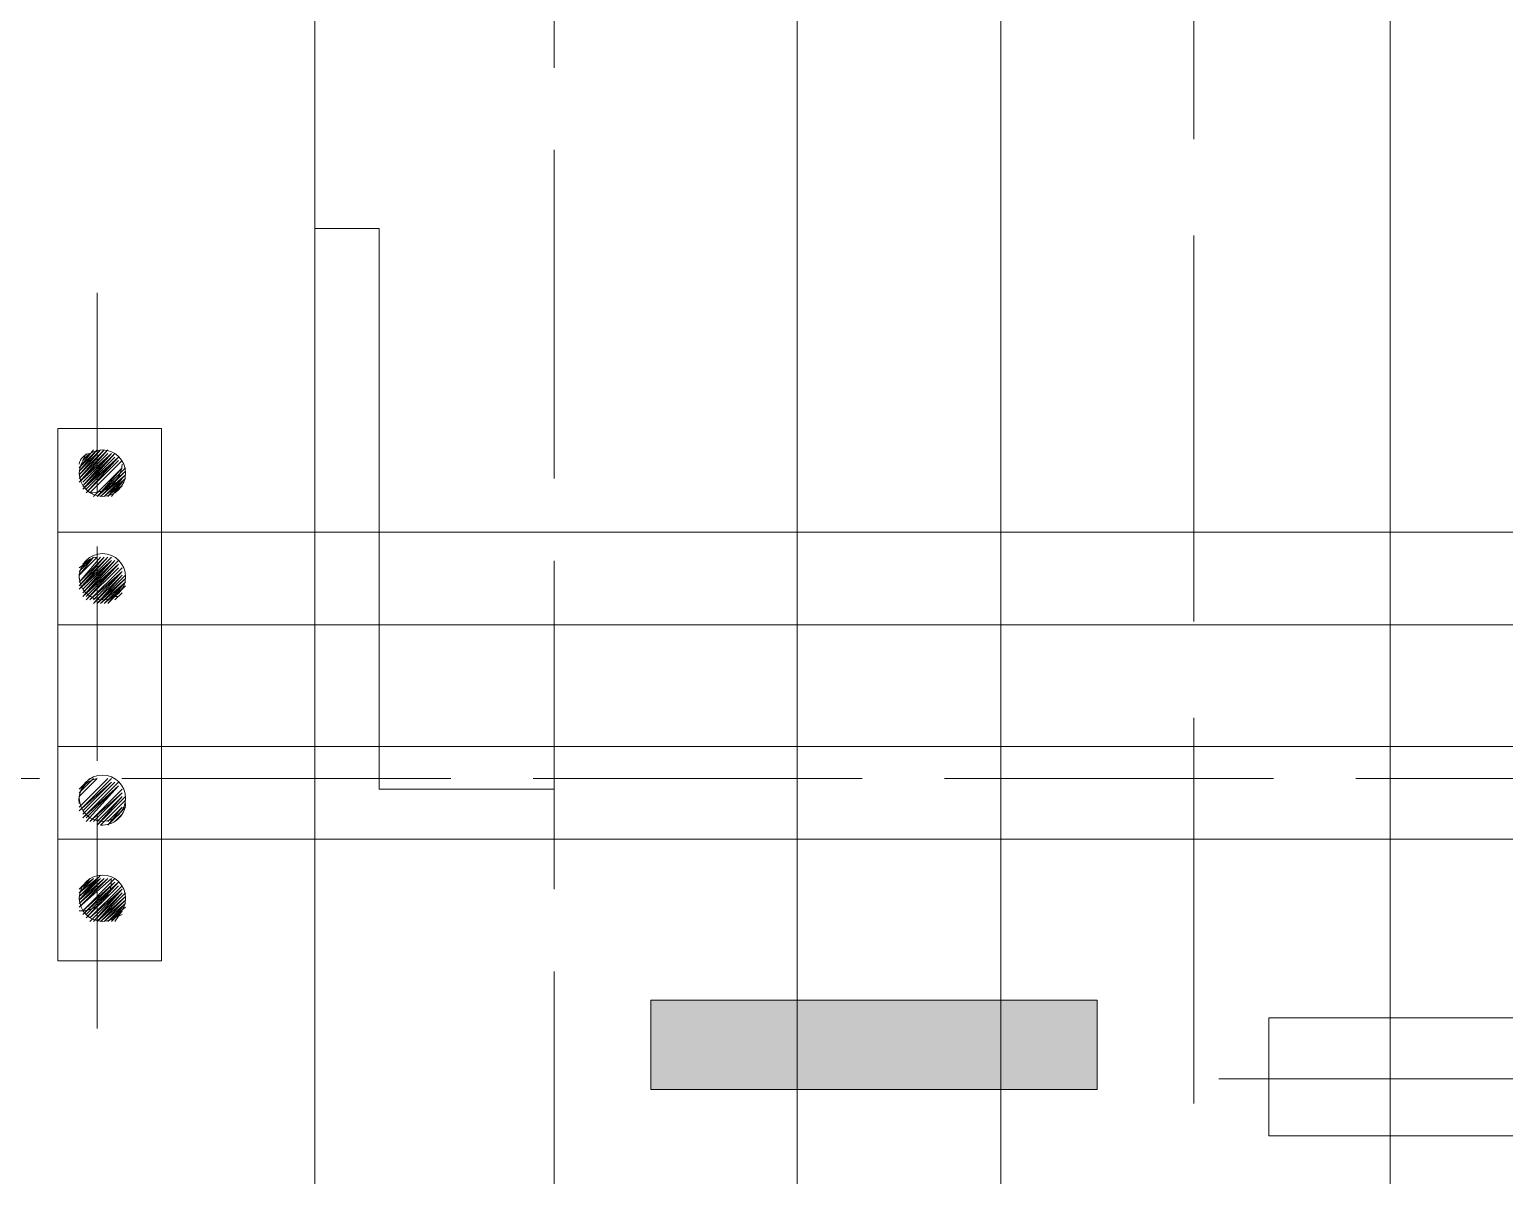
# Model space of a CAD drawing. Header units: inches. Extents: x 2602 to 127694, y 109 to 91908.
# Drawn here: x 25583 to 26938, y 28072 to 29125 of the extents above; entities that cross this region are included whole.
import ezdxf

# ---------------------------------------------------------------- set-up
doc = ezdxf.new("R2010")
doc.units = ezdxf.units.IN
doc.header["$MEASUREMENT"] = 0
doc.linetypes.add('PDF_IMPORT', pattern=[1, 0.8, -0.2])
doc.layers.add('PDF_Geometry', color=7, linetype='Continuous')
doc.layers.add('PDF_Solid Fills', color=7, linetype='Continuous', true_color=0x724639)

msp = doc.modelspace()

# ---------------------------------------------------------------- hatches: boundary and pattern name
at = {"layer": 'PDF_Solid Fills', "true_color": 0xb85b72, "transparency": 33554559}
msp.add_hatch(color=13, dxfattribs=at).paths.add_polyline_path([(26563.8, 28233.4), (26153.8, 28233.4), (26153.8, 28151.4), (26563.8, 28151.4)])

# ---------------------------------------------------------------- linework, layer by layer
at = {"layer": 'PDF_Geometry', "linetype": 'PDF_IMPORT', "lineweight": 0, "ltscale": 377.218032}
msp.add_lwpolyline([(26065.2, 31654.6), (26065.2, 26829.5)], dxfattribs=at)
at = {"layer": 'PDF_Geometry', "linetype": 'PDF_IMPORT', "lineweight": 0, "ltscale": 442.821168}
msp.add_lwpolyline([(26652.4, 31149.5), (26652.4, 27265.8)], dxfattribs=at)
at = {"layer": 'PDF_Geometry', "color": 123, "lineweight": 0, "true_color": 0x5bb8b8}
for points in [[(25845.4, 31080.6), (26288.3, 31080.6), (26288.3, 27226.4), (25845.4, 27226.4)], [(26475.2, 30690.2), (26832.8, 30690.2), (26832.8, 27587.2), (26475.2, 27587.2)]]:
    msp.add_lwpolyline(points, close=True, dxfattribs=at)
at = {"layer": 'PDF_Geometry', "color": 13, "lineweight": 0, "true_color": 0xb85b72}
for points in [[(25845.4, 28941.9), (25845.4, 28941.9)], [(25845.4, 28941.9), (25904.5, 28941.9), (25904.5, 28426.9), (26065.2, 28426.9)]]:
    msp.add_lwpolyline(points, dxfattribs=at)
at = {"layer": 'PDF_Geometry', "linetype": 'PDF_IMPORT', "lineweight": 0, "ltscale": 246.01176}
msp.add_lwpolyline([(25645.4, 28207.2), (25645.4, 28882.9)], dxfattribs=at)
at = {"layer": 'PDF_Geometry', "color": 242, "lineweight": 0, "true_color": 0xdd0037}
for points in [[(25609.3, 28758.2), (25704.4, 28758.2), (25704.4, 28269.5), (25609.3, 28269.5)], [(25629, 28722.1), (25642.1, 28738.5), (25629, 28722.1), (25642.1, 28738.5), (25629, 28722.1), (25645.4, 28738.5), (25629, 28722.1), (25645.4, 28738.5), (25629, 28722.1), (25645.4, 28738.5), (25629, 28722.1), (25645.4, 28738.5), (25629, 28722.1), (25645.4, 28738.5)], [(25629, 28718.9), (25648.6, 28738.5), (25629, 28718.9), (25648.6, 28738.5), (25629, 28718.9), (25648.6, 28738.5), (25629, 28718.9), (25648.6, 28738.5), (25629, 28718.9), (25648.6, 28738.5), (25629, 28718.9), (25648.6, 28738.5)], [(25629, 28715.6), (25648.6, 28738.5), (25629, 28715.6), (25648.6, 28738.5), (25629, 28715.6), (25648.6, 28738.5), (25629, 28715.6), (25651.9, 28738.5), (25629, 28715.6), (25651.9, 28738.5), (25629, 28715.6), (25651.9, 28738.5), (25629, 28715.6), (25651.9, 28738.5), (25629, 28715.6), (25651.9, 28738.5), (25629, 28715.6), (25651.9, 28738.5), (25629, 28715.6), (25651.9, 28738.5)], [(25632.2, 28705.7), (25661.8, 28735.3), (25632.2, 28705.7), (25661.8, 28735.3), (25632.2, 28705.7), (25661.8, 28735.3), (25632.2, 28705.7), (25661.8, 28735.3), (25632.2, 28705.7), (25661.8, 28735.3), (25632.2, 28705.7), (25661.8, 28735.3), (25632.2, 28705.7), (25661.8, 28735.3), (25632.2, 28705.7), (25661.8, 28735.3), (25632.2, 28705.7), (25661.8, 28735.3), (25632.2, 28705.7), (25661.8, 28735.3), (25632.2, 28705.7), (25661.8, 28735.3)], [(25632.2, 28702.5), (25661.8, 28735.3), (25632.2, 28702.5), (25661.8, 28732), (25632.2, 28702.5), (25661.8, 28732), (25632.2, 28702.5), (25661.8, 28732), (25632.2, 28702.5), (25661.8, 28732), (25632.2, 28702.5), (25665, 28732), (25632.2, 28702.5), (25665, 28732)], [(25635.5, 28699.2), (25665, 28728.7), (25635.5, 28699.2), (25665, 28728.7), (25635.5, 28699.2), (25665, 28728.7), (25635.5, 28699.2), (25665, 28728.7), (25635.5, 28699.2), (25665, 28728.7)], [(25645.4, 28695.9), (25671.6, 28718.9), (25645.4, 28695.9), (25671.6, 28718.9), (25645.4, 28695.9), (25671.6, 28718.9)], [(25648.6, 28695.9), (25671.6, 28718.9), (25648.6, 28695.9), (25671.6, 28718.9), (25648.6, 28695.9), (25671.6, 28718.9), (25648.6, 28695.9), (25671.6, 28718.9), (25648.6, 28695.9), (25671.6, 28718.9), (25648.6, 28695.9), (25671.6, 28718.9), (25648.6, 28695.9), (25671.6, 28718.9), (25648.6, 28695.9), (25671.6, 28715.6), (25648.6, 28695.9), (25671.6, 28715.6), (25648.6, 28695.9), (25671.6, 28715.6)], [(25651.9, 28695.9), (25671.6, 28715.6), (25651.9, 28695.9), (25671.6, 28715.6), (25651.9, 28695.9), (25671.6, 28715.6), (25651.9, 28695.9), (25671.6, 28715.6), (25651.9, 28695.9), (25671.6, 28715.6), (25651.9, 28695.9), (25671.6, 28715.6), (25651.9, 28695.9), (25671.6, 28712.3), (25651.9, 28695.9), (25671.6, 28712.3)], [(25632.2, 28607.3), (25661.8, 28636.9), (25632.2, 28607.3), (25661.8, 28636.9), (25632.2, 28607.3), (25661.8, 28636.9), (25632.2, 28607.3), (25661.8, 28636.9), (25632.2, 28607.3), (25661.8, 28636.9), (25632.2, 28607.3), (25661.8, 28636.9), (25632.2, 28607.3), (25661.8, 28636.9), (25632.2, 28607.3), (25661.8, 28636.9), (25632.2, 28607.3), (25661.8, 28636.9), (25632.2, 28607.3), (25661.8, 28636.9), (25632.2, 28607.3), (25661.8, 28636.9), (25632.2, 28607.3), (25661.8, 28636.9), (25632.2, 28607.3), (25661.8, 28636.9), (25632.2, 28607.3), (25661.8, 28636.9), (25632.2, 28607.3), (25661.8, 28636.9)], [(25632.2, 28604.1), (25661.8, 28636.9), (25632.2, 28604.1), (25665, 28636.9), (25632.2, 28604.1), (25665, 28633.6)], [(25635.5, 28604.1), (25665, 28633.6), (25635.5, 28604.1), (25665, 28633.6), (25635.5, 28604.1), (25665, 28633.6), (25635.5, 28604.1), (25665, 28633.6), (25635.5, 28604.1), (25665, 28633.6), (25635.5, 28604.1), (25665, 28633.6), (25635.5, 28604.1), (25665, 28633.6), (25635.5, 28604.1), (25665, 28633.6), (25635.5, 28604.1), (25665, 28633.6), (25635.5, 28604.1), (25665, 28633.6), (25635.5, 28604.1), (25665, 28633.6), (25635.5, 28604.1), (25665, 28633.6), (25635.5, 28604.1), (25665, 28633.6), (25635.5, 28604.1), (25665, 28633.6), (25635.5, 28604.1), (25665, 28633.6), (25635.5, 28604.1), (25665, 28633.6)], [(25638.8, 28600.8), (25668.3, 28630.3), (25638.8, 28600.8), (25668.3, 28630.3), (25638.8, 28600.8), (25668.3, 28630.3), (25638.8, 28600.8), (25668.3, 28630.3), (25638.8, 28600.8), (25668.3, 28630.3), (25638.8, 28600.8), (25668.3, 28630.3), (25638.8, 28600.8), (25668.3, 28630.3), (25638.8, 28600.8), (25668.3, 28630.3), (25638.8, 28600.8), (25668.3, 28630.3), (25638.8, 28600.8), (25668.3, 28630.3), (25638.8, 28600.8), (25668.3, 28630.3), (25638.8, 28600.8), (25668.3, 28630.3), (25638.8, 28600.8), (25668.3, 28630.3), (25638.8, 28600.8), (25668.3, 28630.3), (25638.8, 28600.8), (25668.3, 28627)], [(25658.5, 28600.8), (25668.3, 28610.6), (25658.5, 28600.8), (25668.3, 28610.6), (25658.5, 28600.8), (25668.3, 28610.6), (25658.5, 28600.8), (25668.3, 28610.6), (25658.5, 28600.8), (25668.3, 28610.6)], [(25661.8, 28600.8), (25668.3, 28607.3), (25661.8, 28600.8), (25668.3, 28607.3)], [(25629, 28423.7), (25642.1, 28436.8), (25629, 28423.7), (25642.1, 28436.8), (25629, 28423.7), (25642.1, 28436.8), (25629, 28423.7), (25642.1, 28436.8), (25629, 28423.7), (25642.1, 28436.8), (25629, 28423.7), (25642.1, 28436.8)], [(25629, 28420.4), (25645.4, 28436.8), (25629, 28420.4), (25645.4, 28436.8), (25629, 28420.4), (25645.4, 28436.8), (25629, 28420.4), (25645.4, 28436.8), (25629, 28420.4), (25645.4, 28436.8), (25629, 28420.4), (25645.4, 28436.8), (25629, 28420.4), (25645.4, 28436.8)], [(25629, 28410.5), (25655.2, 28436.8), (25629, 28410.5), (25655.2, 28436.8), (25629, 28410.5), (25655.2, 28436.8), (25629, 28410.5), (25655.2, 28436.8), (25629, 28410.5), (25655.2, 28436.8), (25629, 28410.5), (25655.2, 28436.8), (25629, 28410.5), (25655.2, 28436.8), (25629, 28410.5), (25655.2, 28436.8), (25629, 28410.5), (25655.2, 28436.8), (25629, 28410.5), (25655.2, 28436.8), (25629, 28410.5), (25655.2, 28436.8), (25629, 28410.5), (25655.2, 28436.8)], [(25632.2, 28426.9), (25638.8, 28433.5), (25632.2, 28426.9), (25638.8, 28433.5), (25632.2, 28426.9), (25638.8, 28433.5)], [(25632.2, 28404), (25661.8, 28433.5), (25632.2, 28404), (25661.8, 28433.5), (25632.2, 28404), (25661.8, 28433.5), (25632.2, 28404), (25661.8, 28433.5), (25632.2, 28404), (25661.8, 28433.5), (25632.2, 28404), (25661.8, 28433.5), (25632.2, 28404), (25661.8, 28433.5), (25632.2, 28404), (25661.8, 28433.5), (25632.2, 28404), (25661.8, 28433.5), (25632.2, 28404), (25661.8, 28433.5), (25632.2, 28404), (25661.8, 28433.5), (25632.2, 28404), (25661.8, 28433.5), (25632.2, 28404), (25661.8, 28433.5), (25632.2, 28404), (25661.8, 28433.5), (25632.2, 28404), (25661.8, 28433.5), (25632.2, 28404), (25661.8, 28433.5)], [(25658.5, 28397.4), (25668.3, 28407.3), (25658.5, 28397.4), (25668.3, 28407.3), (25658.5, 28397.4), (25668.3, 28407.3), (25658.5, 28397.4), (25668.3, 28407.3), (25658.5, 28397.4), (25668.3, 28407.3)], [(25661.8, 28397.4), (25668.3, 28404), (25661.8, 28397.4), (25668.3, 28404)], [(25629, 28331.8), (25642.1, 28344.9), (25629, 28331.8), (25642.1, 28344.9), (25629, 28331.8), (25642.1, 28344.9), (25629, 28331.8), (25642.1, 28344.9), (25629, 28331.8), (25645.4, 28344.9), (25629, 28331.8), (25645.4, 28344.9)], [(25629, 28325.2), (25651.9, 28344.9), (25629, 28325.2), (25651.9, 28344.9), (25629, 28325.2), (25651.9, 28344.9)], [(25632.2, 28335.1), (25638.8, 28344.9), (25632.2, 28335.1), (25638.8, 28344.9)], [(25632.2, 28338.4), (25635.5, 28341.6), (25632.2, 28338.4), (25638.8, 28341.6)], [(25632.2, 28312.1), (25665, 28341.6), (25632.2, 28312.1), (25665, 28341.6)], [(25645.4, 28305.6), (25671.6, 28328.5), (25645.4, 28305.6), (25671.6, 28328.5), (25645.4, 28305.6), (25671.6, 28328.5), (25645.4, 28305.6), (25671.6, 28328.5), (25645.4, 28305.6), (25671.6, 28328.5), (25645.4, 28305.6), (25671.6, 28328.5), (25645.4, 28305.6), (25671.6, 28328.5)], [(25658.5, 28305.6), (25668.3, 28315.4), (25658.5, 28305.6), (25668.3, 28315.4), (25658.5, 28305.6), (25668.3, 28315.4)]]:
    msp.add_lwpolyline(points, close=True, dxfattribs=at)
for points in [[(25629, 28718.9), (25645.4, 28738.5), (25629, 28718.9), (25645.4, 28738.5), (25629, 28718.9), (25645.4, 28738.5)], [(25629, 28712.3), (25651.9, 28738.5), (25629, 28712.3), (25651.9, 28738.5), (25629, 28712.3), (25651.9, 28738.5), (25629, 28712.3), (25655.2, 28738.5), (25629, 28712.3), (25655.2, 28738.5), (25629, 28712.3), (25655.2, 28738.5), (25629, 28712.3), (25655.2, 28738.5), (25629, 28712.3), (25655.2, 28738.5), (25629, 28712.3), (25655.2, 28738.5), (25629, 28712.3), (25655.2, 28738.5), (25629, 28712.3), (25655.2, 28738.5), (25629, 28712.3), (25655.2, 28738.5), (25629, 28709), (25655.2, 28738.5), (25629, 28709), (25655.2, 28738.5), (25629, 28709), (25655.2, 28738.5)], [(25655.2, 28735.3), (25629, 28709), (25658.5, 28735.3), (25629, 28709), (25658.5, 28735.3), (25629, 28709), (25658.5, 28735.3), (25629, 28709), (25658.5, 28735.3), (25629, 28709), (25658.5, 28735.3), (25629, 28709), (25658.5, 28735.3), (25629, 28709), (25658.5, 28735.3), (25629, 28709), (25658.5, 28735.3), (25629, 28709), (25658.5, 28735.3), (25632.2, 28709), (25658.5, 28735.3), (25632.2, 28705.7), (25658.5, 28735.3), (25632.2, 28705.7), (25658.5, 28735.3), (25632.2, 28705.7), (25658.5, 28735.3), (25632.2, 28705.7), (25658.5, 28735.3)], [(25635.5, 28732), (25632.2, 28728.7), (25635.5, 28735.3)], [(25632.2, 28728.7), (25638.8, 28735.3), (25632.2, 28728.7), (25638.8, 28735.3), (25632.2, 28728.7), (25638.8, 28735.3), (25632.2, 28725.4)], [(25635.5, 28702.5), (25665, 28732), (25635.5, 28702.5), (25665, 28732), (25635.5, 28702.5), (25665, 28732), (25635.5, 28702.5), (25665, 28732), (25635.5, 28702.5), (25665, 28732), (25635.5, 28702.5), (25665, 28732), (25635.5, 28702.5), (25665, 28732), (25635.5, 28702.5), (25665, 28732), (25635.5, 28702.5), (25665, 28732), (25635.5, 28702.5), (25665, 28732), (25635.5, 28702.5), (25665, 28732), (25635.5, 28702.5), (25665, 28732), (25635.5, 28699.2), (25665, 28732)], [(25642.1, 28695.9), (25668.3, 28722.1), (25642.1, 28695.9), (25668.3, 28722.1), (25642.1, 28695.9), (25668.3, 28722.1), (25642.1, 28695.9), (25668.3, 28722.1), (25645.4, 28695.9), (25668.3, 28722.1), (25645.4, 28695.9), (25671.6, 28722.1), (25645.4, 28695.9), (25671.6, 28722.1), (25645.4, 28695.9), (25671.6, 28722.1), (25645.4, 28695.9), (25671.6, 28722.1), (25645.4, 28695.9), (25671.6, 28722.1), (25645.4, 28695.9), (25671.6, 28722.1), (25645.4, 28695.9), (25671.6, 28722.1)], [(25655.2, 28695.9), (25671.6, 28712.3), (25655.2, 28695.9), (25671.6, 28712.3), (25655.2, 28695.9), (25671.6, 28712.3), (25655.2, 28695.9), (25668.3, 28712.3), (25655.2, 28695.9), (25668.3, 28712.3), (25655.2, 28695.9), (25668.3, 28709), (25655.2, 28695.9), (25668.3, 28709), (25658.5, 28695.9), (25668.3, 28709), (25658.5, 28695.9), (25668.3, 28709), (25658.5, 28699.2), (25668.3, 28709), (25658.5, 28699.2), (25668.3, 28709)], [(25658.5, 28699.2), (25668.3, 28705.7), (25658.5, 28699.2)], [(25661.8, 28699.2), (25668.3, 28705.7), (25661.8, 28699.2), (25668.3, 28705.7), (25661.8, 28699.2), (25665, 28705.7)], [(25661.8, 28702.5), (25665, 28702.5)], [(25629, 28627), (25642.1, 28640.1), (25629, 28627), (25642.1, 28640.1), (25629, 28627), (25642.1, 28640.1), (25629, 28627), (25642.1, 28640.1), (25629, 28627), (25642.1, 28640.1), (25629, 28627), (25642.1, 28640.1), (25629, 28623.7), (25645.4, 28640.1), (25629, 28623.7), (25645.4, 28640.1), (25629, 28623.7), (25645.4, 28640.1), (25629, 28623.7), (25645.4, 28640.1), (25629, 28623.7), (25645.4, 28640.1), (25629, 28623.7), (25645.4, 28640.1), (25629, 28623.7), (25645.4, 28640.1), (25629, 28623.7)], [(25629, 28617.2), (25648.6, 28640.1), (25629, 28617.2), (25651.9, 28640.1), (25629, 28617.2), (25651.9, 28640.1), (25629, 28617.2), (25651.9, 28640.1), (25629, 28617.2), (25651.9, 28640.1), (25629, 28617.2), (25651.9, 28640.1), (25629, 28617.2), (25651.9, 28640.1), (25629, 28617.2), (25651.9, 28640.1), (25629, 28617.2), (25651.9, 28640.1), (25629, 28617.2), (25651.9, 28640.1), (25629, 28617.2), (25651.9, 28640.1), (25629, 28613.9), (25655.2, 28640.1), (25629, 28613.9), (25655.2, 28640.1), (25629, 28613.9), (25655.2, 28640.1), (25629, 28613.9), (25655.2, 28640.1), (25629, 28613.9), (25655.2, 28640.1), (25629, 28613.9), (25655.2, 28640.1), (25629, 28613.9), (25655.2, 28640.1), (25629, 28613.9), (25655.2, 28640.1), (25629, 28613.9), (25655.2, 28640.1), (25629, 28613.9), (25655.2, 28640.1), (25629, 28613.9), (25655.2, 28640.1), (25629, 28613.9)], [(25629, 28610.6), (25655.2, 28640.1), (25629, 28610.6), (25658.5, 28640.1), (25629, 28610.6), (25658.5, 28640.1), (25629, 28610.6), (25658.5, 28640.1), (25629, 28610.6), (25658.5, 28640.1), (25629, 28610.6), (25658.5, 28640.1), (25629, 28610.6), (25658.5, 28640.1), (25629, 28610.6), (25658.5, 28640.1), (25629, 28610.6), (25658.5, 28636.9), (25629, 28610.6), (25658.5, 28636.9), (25632.2, 28610.6), (25658.5, 28636.9), (25632.2, 28610.6), (25658.5, 28636.9), (25632.2, 28610.6), (25658.5, 28636.9), (25632.2, 28610.6), (25658.5, 28636.9), (25632.2, 28607.3), (25658.5, 28636.9)], [(25629, 28630.3), (25638.8, 28636.9)], [(25632.2, 28633.6), (25635.5, 28636.9), (25632.2, 28630.3), (25638.8, 28636.9), (25632.2, 28630.3), (25638.8, 28636.9), (25632.2, 28630.3), (25638.8, 28636.9), (25632.2, 28630.3)], [(25665, 28633.6), (25635.5, 28600.8), (25665, 28630.3), (25635.5, 28600.8)], [(25642.1, 28600.8), (25668.3, 28627), (25642.1, 28600.8), (25668.3, 28627), (25642.1, 28600.8), (25668.3, 28627), (25642.1, 28600.8), (25668.3, 28627), (25642.1, 28600.8), (25668.3, 28627), (25642.1, 28600.8), (25668.3, 28627), (25642.1, 28600.8), (25668.3, 28627), (25642.1, 28600.8), (25668.3, 28627), (25642.1, 28600.8), (25668.3, 28627), (25642.1, 28600.8), (25668.3, 28627), (25642.1, 28600.8), (25668.3, 28627), (25642.1, 28600.8), (25668.3, 28627), (25642.1, 28597.5), (25668.3, 28623.7), (25645.4, 28597.5), (25668.3, 28623.7), (25645.4, 28597.5), (25671.6, 28623.7), (25645.4, 28597.5), (25671.6, 28623.7), (25645.4, 28597.5), (25671.6, 28623.7), (25645.4, 28597.5), (25671.6, 28623.7), (25645.4, 28597.5), (25671.6, 28623.7), (25645.4, 28597.5), (25671.6, 28623.7), (25645.4, 28597.5), (25671.6, 28623.7), (25645.4, 28597.5), (25671.6, 28623.7), (25645.4, 28597.5), (25671.6, 28623.7), (25645.4, 28597.5), (25671.6, 28620.5), (25648.6, 28597.5), (25671.6, 28620.5), (25648.6, 28597.5), (25671.6, 28620.5), (25648.6, 28597.5), (25671.6, 28620.5), (25648.6, 28597.5), (25671.6, 28620.5), (25648.6, 28597.5), (25671.6, 28620.5), (25648.6, 28597.5), (25671.6, 28620.5), (25648.6, 28597.5), (25671.6, 28620.5), (25648.6, 28597.5), (25671.6, 28620.5), (25648.6, 28597.5), (25671.6, 28620.5), (25648.6, 28597.5), (25671.6, 28617.2), (25651.9, 28597.5), (25671.6, 28617.2), (25651.9, 28597.5), (25671.6, 28617.2), (25651.9, 28597.5), (25671.6, 28617.2), (25651.9, 28597.5), (25671.6, 28617.2), (25651.9, 28597.5), (25671.6, 28617.2), (25651.9, 28597.5), (25671.6, 28617.2), (25651.9, 28597.5), (25671.6, 28617.2), (25651.9, 28597.5), (25671.6, 28613.9), (25655.2, 28597.5), (25671.6, 28613.9), (25655.2, 28597.5), (25671.6, 28613.9), (25655.2, 28597.5), (25671.6, 28613.9)], [(25655.2, 28597.5), (25668.3, 28613.9), (25655.2, 28597.5), (25668.3, 28613.9), (25655.2, 28600.8), (25668.3, 28613.9), (25655.2, 28600.8), (25668.3, 28613.9)], [(25665, 28607.3), (25661.8, 28604.1), (25665, 28604.1)], [(25629, 28426.9), (25638.8, 28436.8)], [(25629, 28407.3), (25658.5, 28436.8), (25629, 28407.3), (25658.5, 28436.8), (25629, 28407.3), (25658.5, 28436.8), (25629, 28407.3), (25658.5, 28436.8), (25629, 28407.3), (25658.5, 28436.8), (25629, 28407.3), (25658.5, 28436.8), (25629, 28407.3), (25658.5, 28436.8), (25629, 28407.3), (25658.5, 28436.8), (25629, 28407.3), (25658.5, 28433.5), (25632.2, 28407.3), (25658.5, 28433.5), (25632.2, 28407.3), (25658.5, 28433.5), (25632.2, 28407.3), (25658.5, 28433.5), (25632.2, 28407.3), (25658.5, 28433.5), (25632.2, 28407.3), (25658.5, 28433.5)], [(25632.2, 28430.2), (25635.5, 28433.5), (25632.2, 28430.2)], [(25635.5, 28397.4), (25665, 28430.2), (25635.5, 28400.7), (25665, 28430.2), (25635.5, 28400.7), (25665, 28430.2), (25635.5, 28400.7), (25665, 28430.2), (25635.5, 28400.7), (25665, 28430.2), (25635.5, 28400.7), (25665, 28430.2), (25635.5, 28400.7), (25665, 28430.2), (25635.5, 28400.7), (25665, 28430.2), (25635.5, 28400.7), (25665, 28430.2), (25635.5, 28400.7), (25665, 28430.2), (25635.5, 28400.7), (25665, 28430.2), (25635.5, 28400.7), (25665, 28430.2), (25635.5, 28400.7), (25665, 28430.2), (25635.5, 28400.7), (25665, 28430.2), (25635.5, 28400.7), (25665, 28430.2), (25635.5, 28400.7), (25665, 28430.2), (25635.5, 28400.7), (25665, 28430.2), (25635.5, 28400.7), (25665, 28430.2), (25632.2, 28400.7), (25665, 28433.5), (25632.2, 28400.7), (25665, 28433.5)], [(25642.1, 28397.4), (25668.3, 28423.7), (25642.1, 28397.4), (25668.3, 28423.7), (25642.1, 28397.4), (25668.3, 28423.7), (25642.1, 28397.4), (25668.3, 28423.7), (25642.1, 28397.4), (25668.3, 28423.7), (25642.1, 28397.4), (25668.3, 28423.7), (25642.1, 28397.4), (25668.3, 28423.7), (25642.1, 28397.4), (25668.3, 28423.7), (25642.1, 28397.4), (25668.3, 28423.7), (25642.1, 28397.4), (25668.3, 28423.7), (25642.1, 28397.4), (25668.3, 28423.7), (25642.1, 28397.4), (25668.3, 28423.7), (25642.1, 28397.4), (25668.3, 28423.7), (25638.8, 28397.4), (25668.3, 28426.9), (25638.8, 28397.4), (25668.3, 28426.9), (25638.8, 28397.4), (25668.3, 28426.9), (25638.8, 28397.4), (25668.3, 28426.9), (25638.8, 28397.4), (25668.3, 28426.9), (25638.8, 28397.4), (25668.3, 28426.9), (25638.8, 28397.4), (25668.3, 28426.9), (25638.8, 28397.4), (25668.3, 28426.9), (25638.8, 28397.4), (25668.3, 28426.9), (25638.8, 28397.4), (25668.3, 28426.9), (25638.8, 28397.4), (25668.3, 28426.9), (25638.8, 28397.4), (25668.3, 28426.9), (25638.8, 28397.4), (25668.3, 28426.9), (25638.8, 28397.4), (25668.3, 28426.9), (25638.8, 28397.4), (25668.3, 28426.9)], [(25645.4, 28397.4), (25668.3, 28420.4), (25645.4, 28394.1), (25668.3, 28420.4)], [(25645.4, 28394.1), (25671.6, 28420.4), (25645.4, 28394.1), (25671.6, 28420.4), (25645.4, 28394.1), (25671.6, 28420.4), (25645.4, 28394.1), (25671.6, 28420.4), (25645.4, 28394.1), (25671.6, 28420.4), (25645.4, 28394.1), (25671.6, 28420.4), (25645.4, 28394.1), (25671.6, 28420.4), (25645.4, 28394.1), (25671.6, 28420.4), (25645.4, 28394.1), (25671.6, 28420.4), (25645.4, 28394.1), (25671.6, 28420.4)], [(25655.2, 28394.1), (25671.6, 28410.5), (25655.2, 28394.1), (25671.6, 28410.5), (25655.2, 28394.1), (25671.6, 28410.5), (25655.2, 28394.1), (25668.3, 28410.5), (25655.2, 28397.4), (25668.3, 28410.5), (25655.2, 28397.4), (25668.3, 28410.5), (25655.2, 28397.4), (25668.3, 28410.5)], [(25661.8, 28400.7), (25665, 28404), (25661.8, 28400.7)], [(25629, 28325.2), (25648.6, 28348.2), (25629, 28325.2), (25648.6, 28348.2), (25629, 28325.2), (25648.6, 28344.9), (25629, 28325.2), (25648.6, 28344.9), (25629, 28325.2), (25648.6, 28344.9), (25629, 28325.2), (25648.6, 28344.9), (25629, 28325.2), (25648.6, 28344.9), (25629, 28328.5), (25648.6, 28344.9), (25629, 28328.5), (25648.6, 28344.9), (25629, 28328.5), (25645.4, 28344.9), (25629, 28328.5), (25645.4, 28344.9), (25629, 28328.5), (25645.4, 28344.9), (25629, 28328.5), (25645.4, 28344.9), (25629, 28328.5), (25645.4, 28344.9), (25629, 28328.5), (25645.4, 28344.9)], [(25638.8, 28344.9), (25629, 28335.1), (25642.1, 28344.9), (25629, 28335.1), (25642.1, 28344.9), (25629, 28335.1)], [(25629, 28322), (25651.9, 28344.9), (25629, 28322), (25651.9, 28344.9), (25629, 28322), (25651.9, 28344.9), (25629, 28322), (25651.9, 28344.9), (25629, 28322), (25651.9, 28344.9), (25629, 28322), (25651.9, 28344.9), (25629, 28322), (25651.9, 28344.9), (25629, 28322), (25655.2, 28344.9), (25629, 28322), (25655.2, 28344.9), (25629, 28322), (25655.2, 28344.9), (25629, 28322), (25655.2, 28344.9), (25629, 28318.7), (25655.2, 28344.9), (25629, 28318.7), (25655.2, 28344.9), (25629, 28318.7), (25655.2, 28344.9), (25629, 28318.7), (25655.2, 28344.9), (25629, 28318.7), (25655.2, 28344.9), (25629, 28318.7), (25655.2, 28344.9), (25629, 28318.7), (25655.2, 28344.9), (25629, 28318.7), (25655.2, 28344.9), (25629, 28318.7), (25658.5, 28344.9), (25629, 28318.7), (25658.5, 28344.9), (25629, 28318.7), (25658.5, 28344.9), (25629, 28318.7), (25658.5, 28344.9), (25629, 28318.7)], [(25661.8, 28341.6), (25632.2, 28312.1), (25661.8, 28341.6), (25632.2, 28312.1), (25661.8, 28341.6), (25632.2, 28312.1), (25661.8, 28341.6), (25632.2, 28312.1), (25661.8, 28341.6), (25632.2, 28312.1), (25661.8, 28341.6), (25632.2, 28312.1), (25661.8, 28341.6), (25632.2, 28312.1), (25661.8, 28341.6), (25632.2, 28312.1), (25661.8, 28341.6), (25632.2, 28312.1), (25661.8, 28341.6), (25632.2, 28312.1), (25661.8, 28341.6), (25632.2, 28312.1), (25661.8, 28341.6), (25632.2, 28315.4), (25661.8, 28341.6), (25632.2, 28315.4), (25661.8, 28344.9), (25632.2, 28315.4), (25661.8, 28344.9), (25632.2, 28315.4), (25661.8, 28344.9), (25632.2, 28315.4), (25661.8, 28344.9)], [(25635.5, 28312.1), (25665, 28341.6), (25635.5, 28312.1), (25665, 28341.6), (25635.5, 28312.1), (25665, 28341.6), (25635.5, 28312.1), (25665, 28341.6), (25635.5, 28308.8), (25665, 28341.6), (25635.5, 28308.8), (25665, 28341.6), (25635.5, 28308.8), (25665, 28338.4), (25635.5, 28308.8), (25665, 28338.4), (25635.5, 28308.8), (25665, 28338.4), (25635.5, 28308.8), (25665, 28338.4), (25635.5, 28308.8), (25665, 28338.4), (25635.5, 28308.8), (25665, 28338.4), (25635.5, 28308.8), (25665, 28338.4), (25635.5, 28308.8), (25665, 28338.4), (25635.5, 28308.8), (25665, 28338.4), (25635.5, 28308.8), (25665, 28338.4), (25635.5, 28308.8), (25665, 28338.4), (25635.5, 28308.8), (25665, 28338.4)], [(25638.8, 28308.8), (25668.3, 28338.4), (25638.8, 28308.8), (25668.3, 28338.4), (25638.8, 28308.8), (25668.3, 28338.4), (25638.8, 28308.8), (25668.3, 28338.4), (25638.8, 28308.8), (25668.3, 28338.4), (25638.8, 28308.8), (25668.3, 28335.1), (25638.8, 28308.8), (25668.3, 28335.1), (25638.8, 28308.8), (25668.3, 28335.1), (25638.8, 28305.6), (25668.3, 28335.1), (25638.8, 28305.6), (25668.3, 28335.1), (25638.8, 28305.6), (25668.3, 28335.1), (25638.8, 28305.6), (25668.3, 28335.1), (25638.8, 28305.6), (25668.3, 28335.1), (25638.8, 28305.6), (25668.3, 28335.1), (25638.8, 28305.6), (25668.3, 28335.1), (25638.8, 28305.6)], [(25642.1, 28305.6), (25668.3, 28335.1), (25642.1, 28305.6), (25668.3, 28335.1), (25642.1, 28305.6), (25668.3, 28335.1), (25642.1, 28305.6), (25668.3, 28335.1), (25642.1, 28305.6), (25668.3, 28331.8), (25642.1, 28305.6), (25668.3, 28331.8), (25642.1, 28305.6), (25668.3, 28331.8), (25642.1, 28305.6), (25668.3, 28331.8), (25642.1, 28305.6), (25668.3, 28331.8), (25642.1, 28305.6), (25668.3, 28331.8), (25642.1, 28305.6), (25668.3, 28331.8), (25642.1, 28305.6), (25668.3, 28331.8), (25642.1, 28305.6), (25668.3, 28331.8), (25645.4, 28305.6), (25668.3, 28331.8), (25645.4, 28305.6), (25671.6, 28331.8), (25645.4, 28305.6), (25671.6, 28331.8), (25645.4, 28305.6), (25671.6, 28331.8)], [(25671.6, 28318.7), (25655.2, 28305.6), (25671.6, 28322), (25655.2, 28305.6), (25671.6, 28322), (25655.2, 28305.6), (25671.6, 28322), (25651.9, 28305.6), (25671.6, 28322), (25651.9, 28305.6), (25671.6, 28322), (25651.9, 28305.6), (25671.6, 28322), (25651.9, 28305.6), (25671.6, 28322), (25651.9, 28305.6), (25671.6, 28322), (25651.9, 28305.6), (25671.6, 28325.2), (25651.9, 28305.6), (25671.6, 28325.2), (25651.9, 28305.6), (25671.6, 28325.2), (25648.6, 28305.6), (25671.6, 28325.2), (25648.6, 28305.6), (25671.6, 28325.2), (25648.6, 28305.6), (25671.6, 28325.2), (25648.6, 28305.6), (25671.6, 28325.2), (25648.6, 28305.6), (25671.6, 28325.2), (25648.6, 28305.6), (25671.6, 28325.2), (25648.6, 28305.6), (25671.6, 28328.5), (25648.6, 28305.6), (25671.6, 28328.5), (25648.6, 28305.6), (25671.6, 28328.5), (25648.6, 28305.6), (25671.6, 28328.5)], [(25655.2, 28305.6), (25668.3, 28318.7), (25655.2, 28305.6), (25668.3, 28318.7), (25655.2, 28305.6), (25668.3, 28318.7), (25655.2, 28305.6), (25668.3, 28318.7), (25658.5, 28305.6), (25668.3, 28318.7), (25658.5, 28305.6), (25668.3, 28318.7)], [(25661.8, 28305.6), (25668.3, 28315.4), (25661.8, 28308.8), (25668.3, 28315.4)], [(25668.3, 28312.1), (25661.8, 28308.8), (25665, 28312.1), (25661.8, 28308.8)]]:
    msp.add_lwpolyline(points, dxfattribs=at)
for points in [[(25668.3, 28725.4, -0.414214), (25638.8, 28699.2), (25668.3, 28728.7), (25638.8, 28699.2), (25668.3, 28728.7), (25638.8, 28699.2), (25668.3, 28728.7), (25638.8, 28699.2), (25668.3, 28728.7), (25638.8, 28699.2), (25668.3, 28728.7), (25638.8, 28699.2), (25668.3, 28728.7), (25638.8, 28699.2), (25668.3, 28728.7), (25638.8, 28699.2), (25668.3, 28728.7), (25638.8, 28699.2), (25668.3, 28728.7), (25638.8, 28699.2), (25668.3, 28728.7), (25638.8, 28699.2), (25668.3, 28728.7)], [(25671.6, 28413.8, -0.414214), (25648.6, 28394.1), (25671.6, 28417.1), (25648.6, 28394.1), (25671.6, 28417.1), (25648.6, 28394.1), (25671.6, 28417.1), (25648.6, 28394.1), (25671.6, 28417.1), (25648.6, 28394.1), (25671.6, 28417.1), (25648.6, 28394.1), (25671.6, 28417.1), (25648.6, 28394.1), (25671.6, 28417.1), (25648.6, 28394.1), (25671.6, 28417.1), (25648.6, 28394.1), (25671.6, 28417.1), (25648.6, 28394.1), (25671.6, 28417.1)]]:
    msp.add_lwpolyline(points, format="xyb", dxfattribs=at)
at = {"layer": 'PDF_Geometry', "color": 244, "lineweight": 0, "true_color": 0x940025}
for points in [[(25609.3, 28663.1), (28072.7, 28663.1), (28072.7, 28577.8), (25609.3, 28577.8)], [(25609.3, 28466.3), (28072.7, 28466.3), (28072.7, 28381), (25609.3, 28381)]]:
    msp.add_lwpolyline(points, close=True, dxfattribs=at)
at = {"layer": 'PDF_Geometry', "linetype": 'PDF_IMPORT', "lineweight": 0, "ltscale": 377.659881}
msp.add_lwpolyline([(30309.7, 26645.8), (28613.9, 26649.1), (22962.2, 28436.8), (22962.2, 26675.3), (28613.9, 26649.1), (28613.9, 28436.8), (22962.2, 28436.8), (17307.2, 26675.3)], dxfattribs=at)
at = {"layer": 'PDF_Geometry', "color": 13, "lineweight": 0, "true_color": 0xb85b72}
for points in [[(26153.8, 28233.4), (26563.8, 28233.4), (26563.8, 28151.4), (26153.8, 28151.4)], [(26721.3, 28217), (27157.5, 28217), (27157.5, 28108.8), (26721.3, 28108.8)]]:
    msp.add_lwpolyline(points, close=True, dxfattribs=at)
at = {"layer": 'PDF_Geometry', "lineweight": 0}
msp.add_lwpolyline([(26675.3, 28161.2), (27203.4, 28161.2)], dxfattribs=at)
at = {"layer": 'PDF_Geometry', "color": 242, "lineweight": 0, "true_color": 0xdd0037}
for centre in [(25650.3, 28717.2), (25650.3, 28622.1), (25650.3, 28418.7), (25650.3, 28326.9)]:
    msp.add_circle(centre, 21.3, dxfattribs=at)
for centre, radius, start, end in [((25640.4, 28723.8), 11.6, 98.1301, 171.8699), ((25647, 28622.1), 18.1, 95.1944, 185.1944), ((25648.6, 28417.1), 20, 99.4623, 189.4623), ((25630.6, 28343.3), 27.9, 266.6335, 3.3665)]:
    msp.add_arc(centre, radius, start, end, dxfattribs=at)

doc.saveas('drawing.dxf')
